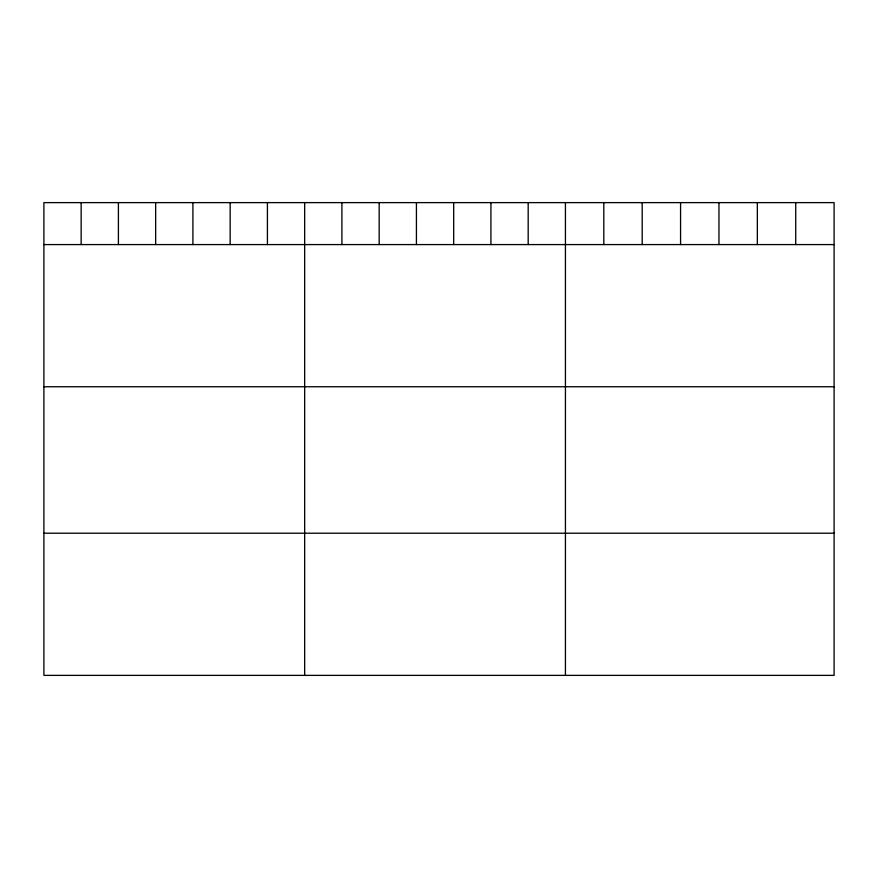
<?xml version="1.0" encoding="UTF-8"?>
<svg xmlns="http://www.w3.org/2000/svg" width="878" height="878" viewBox="0 0 878 878"><rect width="100%" height="100%" fill="white"/><g stroke="black" fill="none" stroke-linecap="round" stroke-linejoin="round"><path stroke-width="1.32" d="M834.1 244.578L834.1 675.38L43.9 675.38L43.9 202.62L834.1 202.62L834.1 244.578L43.9 244.578M43.9 386.748L834.1 386.748M43.9 533.22L834.1 533.22M795.72 202.62L795.72 244.578M757.341 202.62L757.341 244.578M718.961 202.62L718.961 244.578M680.571 202.62L680.571 244.578M642.191 202.62L642.191 244.578M603.812 202.62L603.812 244.578M565.432 202.62L565.432 675.38M528.183 202.62L528.183 244.578M490.923 202.62L490.923 244.578M453.674 202.62L453.674 244.578M416.424 202.62L416.424 244.578M379.175 202.62L379.175 244.578M341.915 202.62L341.915 244.578M304.666 202.62L304.666 675.38M267.417 202.62L267.417 244.578M230.157 202.62L230.157 244.578M192.908 202.62L192.908 244.578M155.658 202.62L155.658 244.578M118.409 202.62L118.409 244.578M81.149 202.62L81.149 244.578"/></g></svg>
